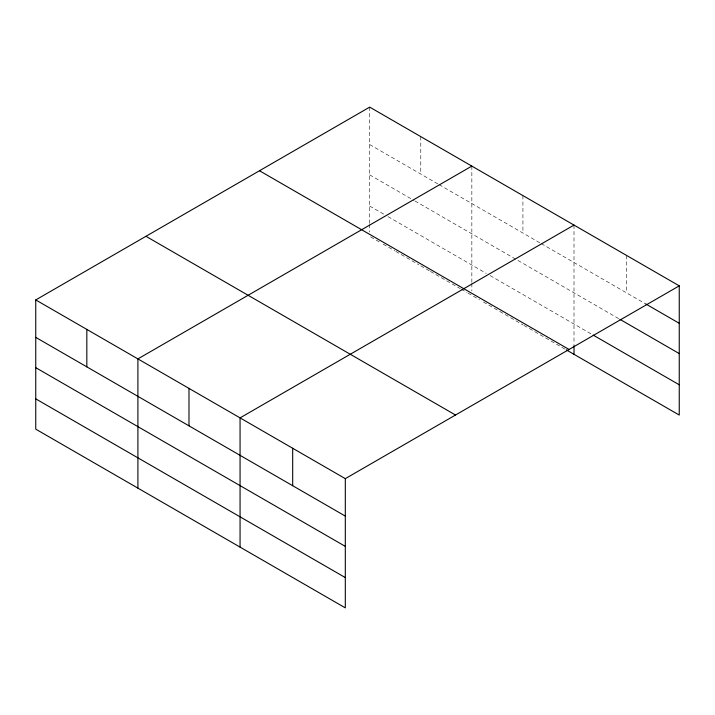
<?xml version="1.0" encoding="UTF-8"?>
<svg xmlns="http://www.w3.org/2000/svg" width="715" height="715" viewBox="0 0 715 715"><rect width="100%" height="100%" fill="white"/><g stroke="black" fill="none" stroke-linecap="round" stroke-linejoin="round"><path stroke-width="0.54" stroke-dasharray="3.58 2.68" d="M369.691 144.573L438.116 184.077M439.082 184.631L540.272 243.055M541.237 243.609L645.761 303.955M369.691 174.862L414.021 200.45M414.986 201.013L618.967 318.783M369.691 206.063L384.152 214.411M388.004 216.636L486.298 273.389M490.159 275.615L592.181 334.522M370.656 236.915L379.325 241.92M383.186 244.146L394.752 250.822M395.717 251.376L418.838 264.729M420.769 265.846L429.447 270.851M430.403 271.405L460.281 288.654M461.247 289.218L467.029 292.551M467.994 293.105L479.559 299.782M483.412 302.007L522.924 324.825M523.889 325.379L565.324 349.304M626.626 255.461L626.626 292.909M574.002 225.082L574.002 344.576M522.924 195.588L522.924 233.036M471.846 166.103L471.846 282.354M471.846 283.435L471.846 291.005M420.769 136.61L420.769 174.058M369.691 107.125L369.691 223.375M369.691 224.456L369.691 232.026"/><path stroke-width="1.07" d="M35.75 299.925L345.309 478.648L345.309 607.875L35.75 429.152L35.75 299.925L369.691 107.125L679.25 285.848L679.25 415.075L566.289 349.858M471.846 166.103L137.906 358.903L137.906 488.13M574.002 225.082L240.061 417.882L240.061 547.109M345.309 478.648L679.25 285.848M645.761 303.955L679.25 323.296M619.932 319.337L679.25 353.585M593.137 335.076L679.25 384.786M259.491 170.742L569.051 349.465M145.949 236.299L455.509 415.022M35.75 337.373L345.309 516.096M35.75 367.662L345.309 546.385M35.75 398.863L345.309 577.586M574.002 345.658L574.002 354.309M292.685 448.26L292.685 485.708M188.983 388.388L188.983 425.836M86.828 329.409L86.828 366.858"/></g></svg>
